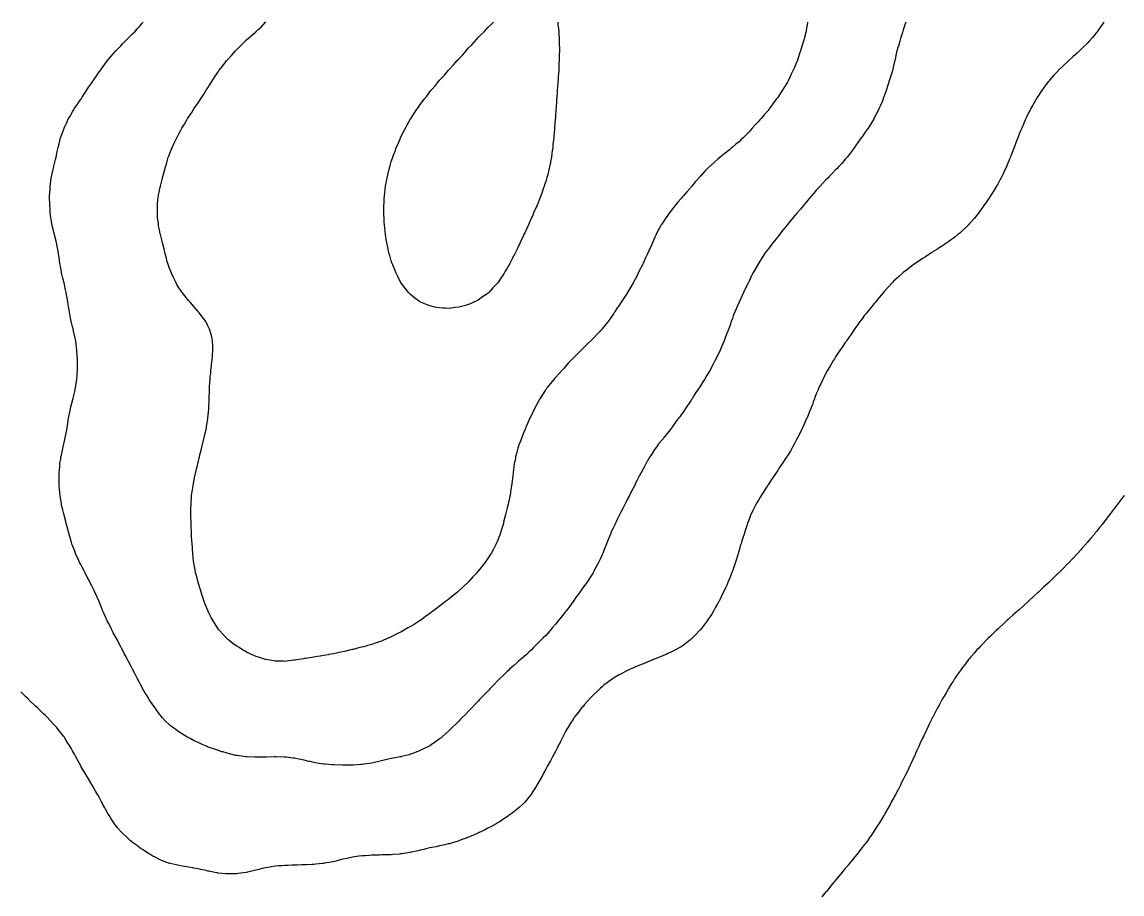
# Model space of a CAD drawing. Extents: x -717077 to -715000, y -984627 to -984000.
# Drawn here: x -715930.7 to -715816.9, y -984090.8 to -984000.5 of the extents above; entities that cross this region are included whole.
import ezdxf

# ---------------------------------------------------------------- set-up
doc = ezdxf.new("R2010")
doc.units = 0
doc.layers.add('buffer_B1_0_1_clip', color=7, linetype='Continuous')

msp = doc.modelspace()

# ---------------------------------------------------------------- linework, layer by layer
at = {"layer": 'buffer_B1_0_1_clip'}
for points in [[(-715818.73, -984000.5), (-715819.04, -984000.95), (-715819.24, -984001.24), (-715819.42, -984001.5), (-715819.45, -984001.54), (-715819.5, -984001.6), (-715819.91, -984002.09), (-715820.26, -984002.5), (-715820.37, -984002.62), (-715820.5, -984002.76), (-715820.88, -984003.12), (-715821.27, -984003.5), (-715821.39, -984003.61), (-715821.5, -984003.72), (-715821.92, -984004.08), (-715822.44, -984004.56), (-715822.5, -984004.61), (-715822.96, -984005.04), (-715823.42, -984005.5), (-715823.46, -984005.54), (-715823.5, -984005.58), (-715823.94, -984006.05), (-715824.33, -984006.5), (-715824.41, -984006.59), (-715824.5, -984006.7), (-715824.84, -984007.15), (-715825.1, -984007.5), (-715825.26, -984007.73), (-715825.5, -984008.09), (-715825.66, -984008.34), (-715825.75, -984008.5), (-715826.03, -984008.97), (-715826.1, -984009.1), (-715826.32, -984009.5), (-715826.38, -984009.61), (-715826.5, -984009.84), (-715826.71, -984010.28), (-715826.81, -984010.5), (-715827.02, -984010.97), (-715827.05, -984011.06), (-715827.24, -984011.5), (-715827.32, -984011.68), (-715827.5, -984012.12), (-715827.6, -984012.39), (-715827.64, -984012.5), (-715827.73, -984012.73), (-715827.88, -984013.12), (-715828.02, -984013.5), (-715828.16, -984013.84), (-715828.35, -984014.35), (-715828.41, -984014.5), (-715828.43, -984014.56), (-715828.5, -984014.71), (-715828.73, -984015.27), (-715828.83, -984015.5), (-715829.04, -984015.95), (-715829.13, -984016.13), (-715829.3, -984016.5), (-715829.37, -984016.62), (-715829.5, -984016.86), (-715829.72, -984017.27), (-715829.85, -984017.5), (-715830.1, -984017.9), (-715830.42, -984018.42), (-715830.47, -984018.5), (-715830.48, -984018.52), (-715830.5, -984018.55), (-715830.88, -984019.11), (-715831.15, -984019.5), (-715831.29, -984019.7), (-715831.5, -984019.98), (-715831.72, -984020.27), (-715831.89, -984020.5), (-715832.17, -984020.83), (-715832.5, -984021.21), (-715832.63, -984021.36), (-715832.76, -984021.5), (-715833.13, -984021.86), (-715833.5, -984022.21), (-715833.65, -984022.34), (-715833.84, -984022.5), (-715834.21, -984022.79), (-715834.5, -984023.01), (-715834.79, -984023.21), (-715835.21, -984023.5), (-715835.38, -984023.62), (-715835.5, -984023.69), (-715835.99, -984024.01), (-715836.04, -984024.04), (-715836.5, -984024.34), (-715836.59, -984024.4), (-715836.74, -984024.5), (-715837.2, -984024.8), (-715837.5, -984024.99), (-715837.8, -984025.19), (-715838.26, -984025.5), (-715838.4, -984025.6), (-715838.5, -984025.67), (-715838.97, -984026.02), (-715839.17, -984026.18), (-715839.5, -984026.43), (-715839.54, -984026.46), (-715839.58, -984026.5), (-715840.06, -984026.93), (-715840.5, -984027.34), (-715840.57, -984027.42), (-715840.65, -984027.5), (-715841.06, -984027.94), (-715841.5, -984028.44), (-715841.52, -984028.47), (-715841.54, -984028.5), (-715841.77, -984028.78), (-715841.98, -984029.02), (-715842.38, -984029.5), (-715842.43, -984029.56), (-715842.5, -984029.64), (-715842.89, -984030.11), (-715843.21, -984030.5), (-715843.34, -984030.66), (-715843.5, -984030.86), (-715843.77, -984031.22), (-715843.98, -984031.5), (-715844.2, -984031.8), (-715844.5, -984032.22), (-715844.61, -984032.39), (-715844.68, -984032.5), (-715845.01, -984032.99), (-715845.07, -984033.07), (-715845.36, -984033.5), (-715845.42, -984033.58), (-715845.5, -984033.69), (-715845.82, -984034.17), (-715846.06, -984034.5), (-715846.23, -984034.76), (-715846.5, -984035.15), (-715846.63, -984035.37), (-715846.71, -984035.5), (-715847.01, -984035.99), (-715847.03, -984036.04), (-715847.31, -984036.5), (-715847.38, -984036.62), (-715847.5, -984036.84), (-715847.71, -984037.28), (-715847.82, -984037.5), (-715848.04, -984037.96), (-715848.12, -984038.12), (-715848.3, -984038.5), (-715848.36, -984038.64), (-715848.5, -984038.98), (-715848.64, -984039.35), (-715848.7, -984039.5), (-715848.82, -984039.82), (-715848.91, -984040.08), (-715849.06, -984040.5), (-715849.19, -984040.81), (-715849.46, -984041.46), (-715849.47, -984041.5), (-715849.48, -984041.51), (-715849.5, -984041.55), (-715849.79, -984042.21), (-715849.92, -984042.5), (-715850.11, -984042.89), (-715850.34, -984043.34), (-715850.42, -984043.5), (-715850.44, -984043.55), (-715850.5, -984043.65), (-715850.79, -984044.2), (-715850.95, -984044.5), (-715851.15, -984044.84), (-715851.5, -984045.39), (-715851.54, -984045.46), (-715851.56, -984045.5), (-715851.69, -984045.69), (-715851.93, -984046.07), (-715852.23, -984046.5), (-715852.33, -984046.66), (-715852.5, -984046.91), (-715852.73, -984047.26), (-715852.89, -984047.5), (-715853.13, -984047.87), (-715853.5, -984048.42), (-715853.53, -984048.47), (-715853.55, -984048.5), (-715853.65, -984048.66), (-715853.92, -984049.08), (-715854.2, -984049.5), (-715854.31, -984049.68), (-715854.5, -984050), (-715854.68, -984050.32), (-715854.78, -984050.5), (-715855.02, -984050.98), (-715855.06, -984051.06), (-715855.27, -984051.5), (-715855.34, -984051.66), (-715855.5, -984052.07), (-715855.61, -984052.38), (-715855.66, -984052.5), (-715855.73, -984052.74), (-715855.86, -984053.14), (-715855.97, -984053.5), (-715856.1, -984053.9), (-715856.2, -984054.2), (-715856.29, -984054.5), (-715856.34, -984054.66), (-715856.5, -984055.17), (-715856.57, -984055.42), (-715856.6, -984055.5), (-715856.64, -984055.64), (-715856.81, -984056.19), (-715856.9, -984056.5), (-715857.05, -984056.94), (-715857.12, -984057.12), (-715857.25, -984057.5), (-715857.32, -984057.67), (-715857.5, -984058.12), (-715857.61, -984058.39), (-715857.65, -984058.5), (-715857.78, -984058.78), (-715857.91, -984059.08), (-715858.1, -984059.5), (-715858.23, -984059.77), (-715858.5, -984060.31), (-715858.56, -984060.44), (-715858.59, -984060.5), (-715858.72, -984060.72), (-715858.92, -984061.08), (-715859.16, -984061.5), (-715859.29, -984061.71), (-715859.5, -984062.03), (-715859.68, -984062.31), (-715859.81, -984062.5), (-715860.1, -984062.89), (-715860.5, -984063.4), (-715860.54, -984063.46), (-715860.58, -984063.5), (-715861.03, -984063.97), (-715861.5, -984064.43), (-715861.53, -984064.46), (-715861.58, -984064.5), (-715862.1, -984064.89), (-715862.5, -984065.16), (-715862.71, -984065.29), (-715863.09, -984065.5), (-715863.36, -984065.64), (-715863.5, -984065.71), (-715863.88, -984065.88), (-715864.04, -984065.96), (-715864.5, -984066.15), (-715864.74, -984066.26), (-715865.36, -984066.5), (-715865.46, -984066.54), (-715865.5, -984066.55), (-715865.58, -984066.59), (-715866.17, -984066.83), (-715866.5, -984066.96), (-715866.88, -984067.12), (-715867.27, -984067.28), (-715867.5, -984067.37), (-715867.58, -984067.41), (-715867.78, -984067.5), (-715868.26, -984067.74), (-715868.5, -984067.85), (-715868.9, -984068.09), (-715869.31, -984068.32), (-715869.5, -984068.42), (-715869.54, -984068.45), (-715869.61, -984068.5), (-715870.11, -984068.88), (-715870.5, -984069.16), (-715870.68, -984069.32), (-715870.89, -984069.5), (-715871.2, -984069.79), (-715871.5, -984070.06), (-715871.71, -984070.29), (-715871.91, -984070.5), (-715872.18, -984070.81), (-715872.5, -984071.14), (-715872.65, -984071.34), (-715872.8, -984071.5), (-715873.1, -984071.9), (-715873.5, -984072.38), (-715873.54, -984072.45), (-715873.58, -984072.5), (-715873.72, -984072.72), (-715873.93, -984073.07), (-715874.2, -984073.5), (-715874.31, -984073.69), (-715874.5, -984074.02), (-715874.66, -984074.34), (-715874.75, -984074.5), (-715874.98, -984074.98), (-715874.99, -984075.01), (-715875.24, -984075.5), (-715875.32, -984075.67), (-715875.5, -984076), (-715875.66, -984076.33), (-715875.76, -984076.5), (-715876.02, -984076.98), (-715876.08, -984077.08), (-715876.32, -984077.5), (-715876.38, -984077.62), (-715876.5, -984077.83), (-715876.73, -984078.26), (-715876.86, -984078.5), (-715877.09, -984078.91), (-715877.33, -984079.33), (-715877.42, -984079.5), (-715877.45, -984079.55), (-715877.5, -984079.62), (-715877.83, -984080.16), (-715878.06, -984080.5), (-715878.25, -984080.75), (-715878.5, -984081.05), (-715878.71, -984081.29), (-715878.91, -984081.5), (-715879.22, -984081.78), (-715879.5, -984082.03), (-715879.77, -984082.23), (-715880.12, -984082.5), (-715880.34, -984082.65), (-715880.5, -984082.76), (-715880.94, -984083.05), (-715881.24, -984083.24), (-715881.5, -984083.41), (-715881.55, -984083.44), (-715881.65, -984083.5), (-715882.19, -984083.8), (-715882.5, -984083.96), (-715882.86, -984084.14), (-715883.39, -984084.39), (-715883.5, -984084.45), (-715883.53, -984084.46), (-715883.61, -984084.5), (-715884.23, -984084.76), (-715884.5, -984084.87), (-715884.95, -984085.04), (-715885.09, -984085.09), (-715885.5, -984085.24), (-715885.69, -984085.31), (-715886.29, -984085.5), (-715886.45, -984085.55), (-715886.5, -984085.56), (-715886.58, -984085.58), (-715887.26, -984085.73), (-715887.5, -984085.79), (-715887.86, -984085.86), (-715888.09, -984085.91), (-715888.5, -984085.99), (-715888.91, -984086.09), (-715889.13, -984086.14), (-715889.5, -984086.22), (-715889.72, -984086.28), (-715890.44, -984086.44), (-715890.5, -984086.46), (-715890.53, -984086.46), (-715890.78, -984086.5), (-715891.4, -984086.59), (-715891.5, -984086.61), (-715891.61, -984086.62), (-715892.32, -984086.67), (-715892.5, -984086.69), (-715892.69, -984086.69), (-715893.28, -984086.71), (-715893.5, -984086.72), (-715893.73, -984086.73), (-715894.25, -984086.74), (-715894.5, -984086.75), (-715894.77, -984086.77), (-715895.2, -984086.8), (-715895.5, -984086.82), (-715895.86, -984086.86), (-715896.1, -984086.89), (-715896.5, -984086.94), (-715896.95, -984087.04), (-715897.07, -984087.07), (-715897.5, -984087.16), (-715897.76, -984087.24), (-715898.39, -984087.39), (-715898.5, -984087.42), (-715898.56, -984087.43), (-715898.93, -984087.5), (-715899.41, -984087.58), (-715899.5, -984087.59), (-715899.6, -984087.61), (-715900.32, -984087.67), (-715900.5, -984087.69), (-715900.7, -984087.7), (-715901.27, -984087.73), (-715901.5, -984087.74), (-715901.75, -984087.75), (-715902.24, -984087.76), (-715902.5, -984087.77), (-715902.78, -984087.78), (-715903.2, -984087.8), (-715903.5, -984087.81), (-715903.84, -984087.84), (-715904.14, -984087.86), (-715904.5, -984087.89), (-715904.96, -984087.96), (-715905.02, -984087.97), (-715905.5, -984088.04), (-715905.86, -984088.13), (-715906.21, -984088.21), (-715906.5, -984088.28), (-715906.67, -984088.33), (-715907.37, -984088.5), (-715907.47, -984088.52), (-715907.5, -984088.53), (-715907.53, -984088.53), (-715908.35, -984088.64), (-715908.5, -984088.66), (-715908.66, -984088.67), (-715909.32, -984088.68), (-715909.5, -984088.68), (-715909.66, -984088.67), (-715910.4, -984088.59), (-715910.5, -984088.58), (-715910.57, -984088.57), (-715910.94, -984088.5), (-715911.4, -984088.4), (-715911.5, -984088.38), (-715911.66, -984088.34), (-715912.21, -984088.22), (-715912.5, -984088.15), (-715912.92, -984088.08), (-715913.05, -984088.05), (-715913.5, -984087.97), (-715913.9, -984087.91), (-715914.12, -984087.87), (-715914.5, -984087.81), (-715914.75, -984087.75), (-715915.39, -984087.61), (-715915.5, -984087.58), (-715915.56, -984087.56), (-715915.73, -984087.5), (-715916.28, -984087.28), (-715916.5, -984087.19), (-715916.95, -984086.95), (-715917.17, -984086.83), (-715917.5, -984086.65), (-715917.59, -984086.59), (-715917.74, -984086.5), (-715918.19, -984086.2), (-715918.5, -984086), (-715918.78, -984085.79), (-715919.17, -984085.5), (-715919.35, -984085.36), (-715919.5, -984085.24), (-715919.88, -984084.89), (-715920.3, -984084.5), (-715920.39, -984084.4), (-715920.5, -984084.29), (-715920.86, -984083.86), (-715921.14, -984083.5), (-715921.29, -984083.29), (-715921.5, -984082.97), (-715921.68, -984082.68), (-715921.79, -984082.5), (-715922.04, -984082.04), (-715922.15, -984081.85), (-715922.34, -984081.5), (-715922.39, -984081.4), (-715922.5, -984081.21), (-715922.74, -984080.75), (-715922.88, -984080.5), (-715923.1, -984080.1), (-715923.39, -984079.6), (-715923.45, -984079.5), (-715923.47, -984079.47), (-715923.5, -984079.43), (-715923.85, -984078.85), (-715924.06, -984078.5), (-715924.22, -984078.23), (-715924.5, -984077.76), (-715924.59, -984077.59), (-715924.64, -984077.5), (-715924.81, -984077.18), (-715924.94, -984076.94), (-715925.18, -984076.5), (-715925.29, -984076.3), (-715925.5, -984075.93), (-715925.65, -984075.65), (-715925.74, -984075.5), (-715926.03, -984075.03), (-715926.14, -984074.86), (-715926.37, -984074.5), (-715926.42, -984074.43), (-715926.5, -984074.33), (-715926.86, -984073.86), (-715927.16, -984073.5), (-715927.32, -984073.32), (-715927.5, -984073.13), (-715927.8, -984072.8), (-715928.09, -984072.5), (-715928.29, -984072.3), (-715928.5, -984072.11), (-715928.8, -984071.8), (-715929.12, -984071.5), (-715929.31, -984071.32), (-715929.5, -984071.15), (-715929.83, -984070.83), (-715930.17, -984070.5), (-715930.34, -984070.34), (-715930.5, -984070.19), (-715930.83, -984069.83)], [(-715839.25, -984000.5), (-715839.31, -984000.69), (-715839.5, -984001.3), (-715839.54, -984001.45), (-715839.55, -984001.5), (-715839.58, -984001.58), (-715839.78, -984002.22), (-715839.87, -984002.5), (-715840.01, -984002.99), (-715840.02, -984003.02), (-715840.15, -984003.5), (-715840.22, -984003.78), (-715840.34, -984004.34), (-715840.37, -984004.5), (-715840.4, -984004.6), (-715840.5, -984005.02), (-715840.59, -984005.41), (-715840.61, -984005.5), (-715840.66, -984005.66), (-715840.82, -984006.18), (-715840.92, -984006.5), (-715841.06, -984006.93), (-715841.12, -984007.13), (-715841.24, -984007.5), (-715841.31, -984007.68), (-715841.5, -984008.23), (-715841.57, -984008.43), (-715841.59, -984008.5), (-715841.66, -984008.66), (-715841.86, -984009.13), (-715842.03, -984009.5), (-715842.18, -984009.81), (-715842.5, -984010.43), (-715842.52, -984010.48), (-715842.53, -984010.5), (-715842.59, -984010.59), (-715842.9, -984011.1), (-715843.15, -984011.5), (-715843.29, -984011.71), (-715843.5, -984012), (-715843.7, -984012.29), (-715843.85, -984012.5), (-715844.12, -984012.87), (-715844.5, -984013.41), (-715844.53, -984013.46), (-715844.56, -984013.5), (-715844.75, -984013.75), (-715844.96, -984014.03), (-715845.32, -984014.5), (-715845.4, -984014.59), (-715845.5, -984014.7), (-715845.87, -984015.13), (-715846.2, -984015.5), (-715846.34, -984015.65), (-715846.5, -984015.81), (-715846.83, -984016.16), (-715847.16, -984016.5), (-715847.32, -984016.67), (-715847.5, -984016.85), (-715847.81, -984017.18), (-715848.11, -984017.5), (-715848.3, -984017.7), (-715848.5, -984017.92), (-715848.77, -984018.23), (-715849.01, -984018.5), (-715849.23, -984018.77), (-715849.5, -984019.1), (-715849.68, -984019.32), (-715849.81, -984019.5), (-715850.13, -984019.87), (-715850.5, -984020.3), (-715850.6, -984020.4), (-715850.69, -984020.5), (-715851.07, -984020.93), (-715851.5, -984021.46), (-715851.51, -984021.48), (-715851.52, -984021.5), (-715851.63, -984021.63), (-715851.95, -984022.04), (-715852.31, -984022.5), (-715852.39, -984022.6), (-715852.5, -984022.74), (-715852.84, -984023.16), (-715853.11, -984023.5), (-715853.28, -984023.72), (-715853.5, -984024.01), (-715853.71, -984024.29), (-715853.86, -984024.5), (-715854.12, -984024.88), (-715854.5, -984025.5), (-715854.5, -984025.5), (-715854.5, -984025.5), (-715854.5, -984025.5), (-715854.86, -984026.14), (-715855.06, -984026.5), (-715855.21, -984026.79), (-715855.5, -984027.39), (-715855.53, -984027.46), (-715855.55, -984027.5), (-715855.6, -984027.61), (-715855.86, -984028.13), (-715856.04, -984028.5), (-715856.19, -984028.81), (-715856.49, -984029.49), (-715856.49, -984029.5), (-715856.49, -984029.5), (-715856.5, -984029.51), (-715856.8, -984030.2), (-715856.93, -984030.5), (-715857.09, -984030.91), (-715857.19, -984031.2), (-715857.3, -984031.5), (-715857.36, -984031.64), (-715857.5, -984032.06), (-715857.61, -984032.39), (-715857.65, -984032.5), (-715857.75, -984032.75), (-715857.89, -984033.1), (-715858.05, -984033.5), (-715858.19, -984033.81), (-715858.46, -984034.46), (-715858.47, -984034.5), (-715858.48, -984034.52), (-715858.5, -984034.55), (-715858.81, -984035.18), (-715858.97, -984035.5), (-715859.15, -984035.85), (-715859.45, -984036.45), (-715859.47, -984036.5), (-715859.48, -984036.52), (-715859.5, -984036.54), (-715859.86, -984037.14), (-715860.07, -984037.5), (-715860.24, -984037.76), (-715860.5, -984038.17), (-715860.63, -984038.37), (-715860.72, -984038.5), (-715861.03, -984038.97), (-715861.13, -984039.14), (-715861.36, -984039.5), (-715861.42, -984039.58), (-715861.5, -984039.71), (-715861.82, -984040.18), (-715862.04, -984040.5), (-715862.23, -984040.77), (-715862.5, -984041.16), (-715862.64, -984041.36), (-715862.75, -984041.5), (-715863.06, -984041.93), (-715863.38, -984042.38), (-715863.46, -984042.5), (-715863.48, -984042.52), (-715863.5, -984042.55), (-715863.92, -984043.07), (-715864.27, -984043.5), (-715864.37, -984043.63), (-715864.5, -984043.8), (-715864.82, -984044.18), (-715865.06, -984044.5), (-715865.24, -984044.76), (-715865.5, -984045.15), (-715865.64, -984045.36), (-715865.72, -984045.5), (-715866.01, -984045.99), (-715866.04, -984046.04), (-715866.29, -984046.5), (-715866.37, -984046.63), (-715866.5, -984046.88), (-715866.71, -984047.28), (-715866.83, -984047.5), (-715867.06, -984047.94), (-715867.17, -984048.18), (-715867.33, -984048.5), (-715867.39, -984048.61), (-715867.5, -984048.81), (-715867.73, -984049.27), (-715867.85, -984049.5), (-715868.07, -984049.93), (-715868.21, -984050.22), (-715868.35, -984050.5), (-715868.4, -984050.59), (-715868.5, -984050.78), (-715868.74, -984051.25), (-715868.87, -984051.5), (-715869.07, -984051.92), (-715869.22, -984052.22), (-715869.35, -984052.5), (-715869.4, -984052.6), (-715869.5, -984052.81), (-715869.72, -984053.28), (-715869.82, -984053.5), (-715870.02, -984053.98), (-715870.04, -984054.05), (-715870.22, -984054.5), (-715870.3, -984054.69), (-715870.5, -984055.19), (-715870.58, -984055.42), (-715870.61, -984055.5), (-715870.7, -984055.71), (-715870.89, -984056.11), (-715871.07, -984056.5), (-715871.22, -984056.77), (-715871.5, -984057.29), (-715871.57, -984057.43), (-715871.61, -984057.5), (-715871.81, -984057.81), (-715871.96, -984058.04), (-715872.25, -984058.5), (-715872.36, -984058.64), (-715872.5, -984058.83), (-715872.78, -984059.22), (-715872.98, -984059.5), (-715873.2, -984059.79), (-715873.5, -984060.22), (-715873.61, -984060.39), (-715873.68, -984060.5), (-715874.03, -984060.96), (-715874.23, -984061.23), (-715874.42, -984061.5), (-715874.46, -984061.54), (-715874.5, -984061.59), (-715874.91, -984062.09), (-715875.22, -984062.5), (-715875.35, -984062.65), (-715875.5, -984062.83), (-715875.8, -984063.19), (-715876.04, -984063.5), (-715876.26, -984063.74), (-715876.5, -984064), (-715876.76, -984064.24), (-715877.01, -984064.5), (-715877.26, -984064.73), (-715877.5, -984064.98), (-715877.76, -984065.24), (-715877.99, -984065.5), (-715878.25, -984065.74), (-715878.5, -984065.97), (-715878.79, -984066.21), (-715879.12, -984066.5), (-715879.33, -984066.67), (-715879.5, -984066.82), (-715879.86, -984067.14), (-715880.25, -984067.5), (-715880.38, -984067.62), (-715880.5, -984067.74), (-715880.89, -984068.11), (-715881.29, -984068.5), (-715881.39, -984068.6), (-715881.5, -984068.71), (-715881.89, -984069.11), (-715882.26, -984069.5), (-715882.38, -984069.62), (-715882.5, -984069.75), (-715882.87, -984070.13), (-715883.22, -984070.5), (-715883.35, -984070.64), (-715883.5, -984070.8), (-715883.84, -984071.16), (-715884.17, -984071.5), (-715884.33, -984071.67), (-715884.5, -984071.85), (-715884.82, -984072.17), (-715885.15, -984072.5), (-715885.32, -984072.67), (-715885.5, -984072.86), (-715885.83, -984073.17), (-715886.16, -984073.5), (-715886.33, -984073.66), (-715886.5, -984073.82), (-715886.86, -984074.14), (-715887.24, -984074.5), (-715887.38, -984074.62), (-715887.5, -984074.71), (-715887.96, -984075.04), (-715888.23, -984075.23), (-715888.5, -984075.42), (-715888.55, -984075.45), (-715888.64, -984075.5), (-715889.22, -984075.78), (-715889.5, -984075.92), (-715889.91, -984076.08), (-715890.18, -984076.18), (-715890.5, -984076.3), (-715890.65, -984076.34), (-715891.27, -984076.5), (-715891.45, -984076.54), (-715891.5, -984076.55), (-715891.56, -984076.56), (-715892.29, -984076.7), (-715892.5, -984076.75), (-715892.81, -984076.82), (-715893.11, -984076.88), (-715893.5, -984076.97), (-715893.92, -984077.07), (-715894.11, -984077.11), (-715894.5, -984077.2), (-715894.75, -984077.24), (-715895.32, -984077.32), (-715895.5, -984077.35), (-715895.64, -984077.36), (-715896.41, -984077.41), (-715896.5, -984077.42), (-715896.57, -984077.42), (-715897.43, -984077.43), (-715897.5, -984077.43), (-715897.56, -984077.43), (-715898.4, -984077.4), (-715898.5, -984077.4), (-715898.6, -984077.39), (-715899.33, -984077.33), (-715899.5, -984077.32), (-715899.71, -984077.29), (-715900.21, -984077.21), (-715900.5, -984077.16), (-715900.94, -984077.06), (-715901.03, -984077.04), (-715901.5, -984076.92), (-715901.85, -984076.85), (-715902.23, -984076.77), (-715902.5, -984076.71), (-715902.69, -984076.69), (-715903.38, -984076.61), (-715903.5, -984076.6), (-715903.6, -984076.6), (-715904.43, -984076.57), (-715904.5, -984076.57), (-715904.57, -984076.57), (-715905.42, -984076.58), (-715905.5, -984076.58), (-715905.57, -984076.58), (-715906.41, -984076.58), (-715906.5, -984076.59), (-715906.58, -984076.58), (-715907.44, -984076.56), (-715907.5, -984076.55), (-715907.55, -984076.55), (-715908, -984076.5), (-715908.44, -984076.44), (-715908.5, -984076.44), (-715908.58, -984076.41), (-715909.25, -984076.26), (-715909.5, -984076.19), (-715909.95, -984076.05), (-715910.02, -984076.03), (-715910.5, -984075.88), (-715910.78, -984075.78), (-715911.45, -984075.55), (-715911.5, -984075.53), (-715911.52, -984075.52), (-715911.57, -984075.5), (-715912.22, -984075.22), (-715912.5, -984075.09), (-715912.89, -984074.89), (-715913.31, -984074.68), (-715913.5, -984074.59), (-715913.55, -984074.56), (-715913.65, -984074.5), (-715914.5, -984073.98), (-715914.77, -984073.78), (-715915.15, -984073.5), (-715915.34, -984073.35), (-715915.5, -984073.23), (-715915.86, -984072.86), (-715916.21, -984072.5), (-715916.33, -984072.34), (-715916.5, -984072.14), (-715916.76, -984071.76), (-715916.95, -984071.5), (-715917.18, -984071.18), (-715917.5, -984070.73), (-715917.58, -984070.59), (-715917.64, -984070.5), (-715917.85, -984070.15), (-715917.96, -984069.96), (-715918.24, -984069.5), (-715918.32, -984069.33), (-715918.5, -984069.01), (-715918.67, -984068.67), (-715918.76, -984068.5), (-715919.01, -984068.02), (-715919.05, -984067.95), (-715919.29, -984067.5), (-715919.35, -984067.36), (-715919.5, -984067.08), (-715919.69, -984066.69), (-715919.79, -984066.5), (-715920.04, -984066.04), (-715920.14, -984065.86), (-715920.33, -984065.5), (-715920.38, -984065.39), (-715920.5, -984065.17), (-715920.73, -984064.73), (-715920.85, -984064.5), (-715921.08, -984064.08), (-715921.27, -984063.73), (-715921.39, -984063.5), (-715921.42, -984063.43), (-715921.5, -984063.28), (-715921.75, -984062.76), (-715921.89, -984062.5), (-715922.08, -984062.08), (-715922.23, -984061.77), (-715922.35, -984061.5), (-715922.39, -984061.39), (-715922.5, -984061.12), (-715922.67, -984060.68), (-715922.75, -984060.5), (-715922.94, -984060.05), (-715922.97, -984059.98), (-715923.19, -984059.5), (-715923.29, -984059.29), (-715923.5, -984058.87), (-715923.62, -984058.62), (-715923.68, -984058.5), (-715923.88, -984058.12), (-715923.96, -984057.96), (-715924.2, -984057.5), (-715924.3, -984057.31), (-715924.5, -984056.93), (-715924.64, -984056.65), (-715924.72, -984056.5), (-715924.91, -984056.08), (-715924.97, -984055.97), (-715925.18, -984055.5), (-715925.27, -984055.28), (-715925.5, -984054.7), (-715925.55, -984054.55), (-715925.57, -984054.5), (-715925.6, -984054.39), (-715925.77, -984053.77), (-715925.85, -984053.5), (-715925.97, -984053.03), (-715925.98, -984052.98), (-715926.1, -984052.5), (-715926.18, -984052.19), (-715926.32, -984051.68), (-715926.37, -984051.5), (-715926.4, -984051.4), (-715926.5, -984051.01), (-715926.6, -984050.6), (-715926.62, -984050.5), (-715926.64, -984050.35), (-715926.74, -984049.75), (-715926.78, -984049.5), (-715926.81, -984049.18), (-715926.84, -984048.84), (-715926.87, -984048.5), (-715926.88, -984048.12), (-715926.88, -984047.88), (-715926.88, -984047.5), (-715926.86, -984047.13), (-715926.84, -984046.85), (-715926.82, -984046.5), (-715926.79, -984046.21), (-715926.71, -984045.72), (-715926.69, -984045.5), (-715926.65, -984045.34), (-715926.5, -984044.63), (-715926.47, -984044.52), (-715926.47, -984044.5), (-715926.46, -984044.46), (-715926.29, -984043.71), (-715926.24, -984043.5), (-715926.19, -984043.19), (-715926.13, -984042.87), (-715926.06, -984042.5), (-715925.98, -984042.01), (-715925.98, -984041.98), (-715925.9, -984041.5), (-715925.83, -984041.16), (-715925.75, -984040.75), (-715925.7, -984040.5), (-715925.66, -984040.33), (-715925.5, -984039.7), (-715925.45, -984039.54), (-715925.44, -984039.5), (-715925.42, -984039.43), (-715925.26, -984038.73), (-715925.21, -984038.5), (-715925.16, -984038.16), (-715925.11, -984037.88), (-715925.06, -984037.5), (-715925.02, -984037.03), (-715925.02, -984036.98), (-715924.99, -984036.5), (-715924.98, -984036.02), (-715924.98, -984035.98), (-715924.97, -984035.5), (-715925, -984035), (-715925, -984035), (-715925.03, -984034.5), (-715925.08, -984034.08), (-715925.11, -984033.89), (-715925.16, -984033.5), (-715925.22, -984033.22), (-715925.34, -984032.65), (-715925.38, -984032.5), (-715925.4, -984032.41), (-715925.5, -984032.04), (-715925.6, -984031.61), (-715925.63, -984031.5), (-715925.66, -984031.34), (-715925.77, -984030.77), (-715925.82, -984030.5), (-715925.87, -984030.12), (-715925.9, -984029.91), (-715925.97, -984029.5), (-715926.04, -984029.05), (-715926.07, -984028.93), (-715926.14, -984028.5), (-715926.21, -984028.21), (-715926.33, -984027.66), (-715926.37, -984027.5), (-715926.4, -984027.4), (-715926.5, -984027), (-715926.6, -984026.6), (-715926.62, -984026.5), (-715926.64, -984026.35), (-715926.75, -984025.76), (-715926.8, -984025.5), (-715926.85, -984025.14), (-715926.89, -984024.89), (-715926.95, -984024.5), (-715927.03, -984024.03), (-715927.05, -984023.95), (-715927.13, -984023.5), (-715927.2, -984023.2), (-715927.32, -984022.68), (-715927.36, -984022.5), (-715927.39, -984022.39), (-715927.5, -984021.96), (-715927.59, -984021.59), (-715927.61, -984021.5), (-715927.63, -984021.37), (-715927.73, -984020.74), (-715927.77, -984020.5), (-715927.79, -984020.2), (-715927.82, -984019.83), (-715927.85, -984019.5), (-715927.85, -984019.14), (-715927.86, -984018.86), (-715927.86, -984018.5), (-715927.84, -984018.15), (-715927.82, -984017.82), (-715927.8, -984017.5), (-715927.77, -984017.23), (-715927.69, -984016.69), (-715927.66, -984016.5), (-715927.64, -984016.36), (-715927.5, -984015.76), (-715927.45, -984015.55), (-715927.44, -984015.5), (-715927.42, -984015.42), (-715927.26, -984014.74), (-715927.2, -984014.5), (-715927.12, -984014.12), (-715927.08, -984013.92), (-715926.99, -984013.5), (-715926.89, -984013.11), (-715926.81, -984012.81), (-715926.73, -984012.5), (-715926.67, -984012.33), (-715926.5, -984011.86), (-715926.4, -984011.59), (-715926.36, -984011.5), (-715926.25, -984011.25), (-715926.09, -984010.9), (-715925.9, -984010.5), (-715925.75, -984010.24), (-715925.5, -984009.81), (-715925.38, -984009.61), (-715925.31, -984009.5), (-715924.99, -984009.01), (-715924.95, -984008.95), (-715924.64, -984008.5), (-715924.58, -984008.41), (-715924.5, -984008.28), (-715924.19, -984007.81), (-715923.79, -984007.21), (-715923.5, -984006.79), (-715923.38, -984006.61), (-715923.3, -984006.5), (-715922.98, -984006.02), (-715922.86, -984005.86), (-715922.6, -984005.5), (-715922.56, -984005.44), (-715922.5, -984005.36), (-715922.14, -984004.86), (-715921.86, -984004.5), (-715921.7, -984004.29), (-715921.5, -984004.05), (-715921.24, -984003.75), (-715921, -984003.5), (-715920.77, -984003.23), (-715920.5, -984002.95), (-715920.27, -984002.72), (-715920.05, -984002.5), (-715919.78, -984002.22), (-715919.5, -984001.94), (-715919.28, -984001.71), (-715919.06, -984001.5), (-715918.79, -984001.2), (-715918.5, -984000.88), (-715918.33, -984000.67), (-715918.18, -984000.5)], [(-715849.41, -984000.5), (-715849.42, -984000.58), (-715849.5, -984001.1), (-715849.55, -984001.44), (-715849.56, -984001.5), (-715849.59, -984001.59), (-715849.76, -984002.23), (-715849.84, -984002.5), (-715849.99, -984002.99), (-715849.99, -984003), (-715850.14, -984003.5), (-715850.23, -984003.77), (-715850.44, -984004.44), (-715850.46, -984004.5), (-715850.47, -984004.53), (-715850.5, -984004.6), (-715850.77, -984005.22), (-715850.89, -984005.5), (-715851.09, -984005.91), (-715851.25, -984006.26), (-715851.37, -984006.5), (-715851.41, -984006.58), (-715851.5, -984006.73), (-715851.79, -984007.21), (-715851.97, -984007.5), (-715852.18, -984007.81), (-715852.5, -984008.3), (-715852.58, -984008.41), (-715852.64, -984008.5), (-715853.01, -984008.98), (-715853.09, -984009.1), (-715853.38, -984009.5), (-715853.43, -984009.56), (-715853.5, -984009.65), (-715853.89, -984010.1), (-715854.22, -984010.5), (-715854.35, -984010.64), (-715854.5, -984010.81), (-715854.84, -984011.16), (-715855.13, -984011.5), (-715855.31, -984011.69), (-715855.5, -984011.89), (-715855.8, -984012.2), (-715856.08, -984012.5), (-715856.3, -984012.7), (-715856.5, -984012.89), (-715856.83, -984013.16), (-715857.22, -984013.5), (-715857.37, -984013.62), (-715857.5, -984013.73), (-715857.94, -984014.06), (-715858.46, -984014.5), (-715858.48, -984014.52), (-715858.5, -984014.53), (-715858.7, -984014.7), (-715859.02, -984014.97), (-715859.5, -984015.42), (-715859.54, -984015.46), (-715859.58, -984015.5), (-715860.04, -984015.95), (-715860.5, -984016.45), (-715860.52, -984016.47), (-715860.54, -984016.5), (-715860.9, -984016.9), (-715860.99, -984017.01), (-715861.39, -984017.5), (-715861.44, -984017.56), (-715861.5, -984017.63), (-715861.91, -984018.09), (-715862.26, -984018.5), (-715862.37, -984018.62), (-715862.5, -984018.78), (-715862.84, -984019.15), (-715863.12, -984019.5), (-715863.29, -984019.71), (-715863.5, -984019.99), (-715863.72, -984020.28), (-715863.88, -984020.5), (-715864.14, -984020.86), (-715864.5, -984021.41), (-715864.53, -984021.46), (-715864.55, -984021.5), (-715864.62, -984021.62), (-715864.89, -984022.1), (-715865.09, -984022.5), (-715865.22, -984022.78), (-715865.5, -984023.44), (-715865.51, -984023.48), (-715865.52, -984023.5), (-715865.54, -984023.54), (-715865.83, -984024.17), (-715865.97, -984024.5), (-715866.14, -984024.85), (-715866.38, -984025.38), (-715866.43, -984025.5), (-715866.45, -984025.54), (-715866.5, -984025.63), (-715866.79, -984026.2), (-715866.94, -984026.5), (-715867.13, -984026.86), (-715867.42, -984027.42), (-715867.46, -984027.5), (-715867.47, -984027.52), (-715867.5, -984027.56), (-715867.85, -984028.15), (-715868.06, -984028.5), (-715868.23, -984028.77), (-715868.5, -984029.19), (-715868.62, -984029.38), (-715868.7, -984029.5), (-715869.02, -984029.98), (-715869.1, -984030.1), (-715869.35, -984030.5), (-715869.41, -984030.58), (-715869.5, -984030.71), (-715869.82, -984031.17), (-715870.06, -984031.5), (-715870.25, -984031.74), (-715870.5, -984032.05), (-715870.71, -984032.29), (-715870.89, -984032.5), (-715871.18, -984032.82), (-715871.5, -984033.15), (-715871.67, -984033.33), (-715871.85, -984033.5), (-715872.18, -984033.82), (-715872.5, -984034.13), (-715872.68, -984034.31), (-715872.88, -984034.5), (-715873.19, -984034.81), (-715873.5, -984035.12), (-715873.68, -984035.31), (-715873.86, -984035.5), (-715874.17, -984035.83), (-715874.5, -984036.18), (-715874.65, -984036.35), (-715874.79, -984036.5), (-715875.12, -984036.88), (-715875.5, -984037.3), (-715875.59, -984037.41), (-715875.67, -984037.5), (-715876.04, -984037.96), (-715876.38, -984038.38), (-715876.47, -984038.5), (-715876.48, -984038.51), (-715876.5, -984038.53), (-715876.88, -984039.12), (-715877.12, -984039.5), (-715877.25, -984039.74), (-715877.5, -984040.19), (-715877.6, -984040.39), (-715877.66, -984040.5), (-715877.82, -984040.82), (-715877.93, -984041.06), (-715878.14, -984041.5), (-715878.5, -984042.31), (-715878.56, -984042.44), (-715878.58, -984042.5), (-715878.65, -984042.65), (-715878.85, -984043.14), (-715879, -984043.5), (-715879.13, -984043.87), (-715879.28, -984044.28), (-715879.36, -984044.5), (-715879.39, -984044.61), (-715879.5, -984045.03), (-715879.6, -984045.4), (-715879.63, -984045.5), (-715879.65, -984045.66), (-715879.76, -984046.23), (-715879.8, -984046.5), (-715879.85, -984046.85), (-715879.88, -984047.11), (-715879.92, -984047.5), (-715879.98, -984047.99), (-715879.99, -984048.01), (-715880.04, -984048.5), (-715880.11, -984048.89), (-715880.15, -984049.15), (-715880.2, -984049.5), (-715880.26, -984049.74), (-715880.41, -984050.41), (-715880.43, -984050.5), (-715880.44, -984050.56), (-715880.5, -984050.8), (-715880.64, -984051.35), (-715880.68, -984051.5), (-715880.74, -984051.74), (-715880.85, -984052.15), (-715880.93, -984052.5), (-715881.07, -984052.93), (-715881.12, -984053.12), (-715881.23, -984053.5), (-715881.3, -984053.69), (-715881.5, -984054.2), (-715881.59, -984054.41), (-715881.63, -984054.5), (-715881.78, -984054.78), (-715881.93, -984055.06), (-715882.16, -984055.5), (-715882.29, -984055.7), (-715882.5, -984056.03), (-715882.7, -984056.3), (-715882.84, -984056.5), (-715883.14, -984056.86), (-715883.5, -984057.33), (-715883.58, -984057.42), (-715883.65, -984057.5), (-715884.06, -984057.93), (-715884.5, -984058.43), (-715884.53, -984058.47), (-715884.56, -984058.5), (-715885.05, -984058.95), (-715885.5, -984059.38), (-715885.56, -984059.44), (-715885.63, -984059.5), (-715886.12, -984059.88), (-715886.5, -984060.21), (-715886.67, -984060.33), (-715886.88, -984060.5), (-715887.23, -984060.76), (-715887.5, -984060.97), (-715887.8, -984061.2), (-715888.18, -984061.5), (-715888.36, -984061.63), (-715888.5, -984061.74), (-715888.95, -984062.05), (-715889.33, -984062.33), (-715889.5, -984062.45), (-715889.52, -984062.47), (-715889.57, -984062.5), (-715890.14, -984062.85), (-715890.5, -984063.08), (-715890.77, -984063.22), (-715891.24, -984063.5), (-715891.41, -984063.59), (-715891.5, -984063.64), (-715891.77, -984063.77), (-715892.08, -984063.92), (-715892.5, -984064.13), (-715892.75, -984064.24), (-715893.31, -984064.5), (-715893.44, -984064.55), (-715893.5, -984064.58), (-715893.61, -984064.62), (-715894.18, -984064.81), (-715894.5, -984064.93), (-715894.95, -984065.05), (-715895.09, -984065.09), (-715895.5, -984065.21), (-715895.74, -984065.26), (-715896.44, -984065.44), (-715896.5, -984065.45), (-715896.53, -984065.46), (-715896.68, -984065.5), (-715897.35, -984065.65), (-715897.5, -984065.68), (-715897.73, -984065.73), (-715898.17, -984065.83), (-715898.5, -984065.9), (-715898.98, -984065.98), (-715899.01, -984065.99), (-715899.5, -984066.07), (-715899.87, -984066.13), (-715900.18, -984066.18), (-715900.5, -984066.23), (-715900.73, -984066.27), (-715901.37, -984066.38), (-715901.5, -984066.4), (-715901.58, -984066.41), (-715902.07, -984066.5), (-715902.44, -984066.56), (-715902.5, -984066.56), (-715902.57, -984066.57), (-715903.34, -984066.66), (-715903.5, -984066.68), (-715903.67, -984066.67), (-715904.33, -984066.67), (-715904.5, -984066.67), (-715904.64, -984066.64), (-715905.49, -984066.5), (-715905.5, -984066.5), (-715905.5, -984066.5), (-715905.51, -984066.5), (-715906.25, -984066.25), (-715906.5, -984066.17), (-715906.95, -984065.96), (-715907.11, -984065.89), (-715907.5, -984065.72), (-715907.63, -984065.64), (-715907.89, -984065.5), (-715908.26, -984065.26), (-715908.5, -984065.12), (-715908.85, -984064.85), (-715909.32, -984064.5), (-715909.41, -984064.42), (-715909.5, -984064.35), (-715909.9, -984063.91), (-715910.28, -984063.5), (-715910.37, -984063.37), (-715910.5, -984063.21), (-715910.77, -984062.77), (-715910.95, -984062.5), (-715911.13, -984062.13), (-715911.43, -984061.57), (-715911.46, -984061.5), (-715911.47, -984061.48), (-715911.5, -984061.43), (-715911.75, -984060.76), (-715911.86, -984060.5), (-715912.01, -984060.02), (-715912.03, -984059.97), (-715912.19, -984059.5), (-715912.26, -984059.26), (-715912.5, -984058.52), (-715912.5, -984058.5), (-715912.5, -984058.5), (-715912.5, -984058.49), (-715912.7, -984057.7), (-715912.75, -984057.5), (-715912.81, -984057.19), (-715912.86, -984056.86), (-715912.93, -984056.5), (-715912.99, -984056.01), (-715912.99, -984055.99), (-715913.05, -984055.5), (-715913.08, -984055.08), (-715913.09, -984054.9), (-715913.12, -984054.5), (-715913.14, -984054.14), (-715913.16, -984053.84), (-715913.18, -984053.5), (-715913.19, -984053.19), (-715913.2, -984052.79), (-715913.21, -984052.5), (-715913.22, -984052.22), (-715913.23, -984051.77), (-715913.24, -984051.5), (-715913.23, -984051.24), (-715913.23, -984050.77), (-715913.22, -984050.5), (-715913.21, -984050.21), (-715913.18, -984049.82), (-715913.16, -984049.5), (-715913.11, -984049.11), (-715913.08, -984048.91), (-715913.02, -984048.5), (-715912.94, -984048.06), (-715912.9, -984047.9), (-715912.82, -984047.5), (-715912.76, -984047.24), (-715912.62, -984046.62), (-715912.59, -984046.5), (-715912.57, -984046.42), (-715912.5, -984046.09), (-715912.38, -984045.62), (-715912.35, -984045.5), (-715912.31, -984045.31), (-715912.18, -984044.81), (-715912.11, -984044.5), (-715911.85, -984043.5), (-715911.79, -984043.21), (-715911.67, -984042.67), (-715911.63, -984042.5), (-715911.61, -984042.38), (-715911.5, -984041.58), (-715911.49, -984041.51), (-715911.48, -984041.5), (-715911.48, -984041.49), (-715911.4, -984040.59), (-715911.39, -984040.5), (-715911.39, -984040.39), (-715911.35, -984039.64), (-715911.35, -984039.5), (-715911.34, -984039.35), (-715911.32, -984038.68), (-715911.31, -984038.5), (-715911.3, -984038.3), (-715911.27, -984037.73), (-715911.25, -984037.5), (-715911.23, -984037.23), (-715911.19, -984036.8), (-715911.16, -984036.5), (-715911.11, -984036.12), (-715911.1, -984035.9), (-715911.04, -984035.5), (-715911, -984035.01), (-715911, -984034.99), (-715910.96, -984034.5), (-715910.98, -984034.02), (-715910.98, -984033.98), (-715910.99, -984033.5), (-715911.08, -984033.08), (-715911.14, -984032.85), (-715911.23, -984032.5), (-715911.31, -984032.31), (-715911.5, -984031.95), (-715911.64, -984031.64), (-715911.71, -984031.5), (-715912.04, -984031.04), (-715912.38, -984030.61), (-715912.47, -984030.5), (-715912.48, -984030.49), (-715912.5, -984030.48), (-715912.94, -984029.94), (-715913.33, -984029.5), (-715913.41, -984029.41), (-715913.5, -984029.33), (-715913.86, -984028.86), (-715914.13, -984028.5), (-715914.28, -984028.29), (-715914.5, -984028), (-715914.68, -984027.68), (-715914.78, -984027.5), (-715915.01, -984027.02), (-715915.04, -984026.95), (-715915.26, -984026.5), (-715915.33, -984026.33), (-715915.5, -984025.91), (-715915.6, -984025.6), (-715915.64, -984025.5), (-715915.69, -984025.31), (-715915.81, -984024.81), (-715915.89, -984024.5), (-715916.01, -984024.01), (-715916.01, -984023.98), (-715916.13, -984023.5), (-715916.2, -984023.2), (-715916.34, -984022.65), (-715916.38, -984022.5), (-715916.41, -984022.41), (-715916.5, -984022.02), (-715916.58, -984021.59), (-715916.6, -984021.5), (-715916.61, -984021.38), (-715916.69, -984020.69), (-715916.71, -984020.5), (-715916.71, -984020.28), (-715916.71, -984019.71), (-715916.71, -984019.5), (-715916.69, -984019.3), (-715916.62, -984018.62), (-715916.61, -984018.5), (-715916.59, -984018.41), (-715916.5, -984017.95), (-715916.41, -984017.59), (-715916.39, -984017.5), (-715916.35, -984017.35), (-715916.2, -984016.79), (-715916.13, -984016.5), (-715916, -984016), (-715915.99, -984016), (-715915.87, -984015.5), (-715915.78, -984015.21), (-715915.62, -984014.62), (-715915.58, -984014.5), (-715915.56, -984014.44), (-715915.5, -984014.27), (-715915.27, -984013.73), (-715915.18, -984013.5), (-715914.96, -984013.04), (-715914.89, -984012.9), (-715914.71, -984012.5), (-715914.63, -984012.36), (-715914.5, -984012.09), (-715914.28, -984011.71), (-715914.17, -984011.5), (-715913.91, -984011.08), (-715913.71, -984010.71), (-715913.59, -984010.5), (-715913.55, -984010.44), (-715913.5, -984010.35), (-715913.15, -984009.85), (-715912.93, -984009.5), (-715912.75, -984009.25), (-715912.5, -984008.86), (-715912.35, -984008.65), (-715912.25, -984008.5), (-715911.94, -984008.05), (-715911.79, -984007.79), (-715911.61, -984007.5), (-715911.56, -984007.43), (-715911.5, -984007.32), (-715911.17, -984006.83), (-715910.97, -984006.5), (-715910.78, -984006.22), (-715910.5, -984005.76), (-715910.39, -984005.61), (-715910.32, -984005.5), (-715909.95, -984005.04), (-715909.67, -984004.67), (-715909.54, -984004.5), (-715909.52, -984004.48), (-715909.5, -984004.45), (-715909.03, -984003.97), (-715908.63, -984003.5), (-715908.57, -984003.43), (-715908.5, -984003.35), (-715908.06, -984002.93), (-715907.63, -984002.5), (-715907.56, -984002.43), (-715907.5, -984002.36), (-715907.02, -984001.97), (-715906.52, -984001.5), (-715906.51, -984001.49), (-715906.5, -984001.48), (-715906.28, -984001.28), (-715905.98, -984001.02), (-715905.5, -984000.53), (-715905.48, -984000.51), (-715905.47, -984000.5)], [(-715875.25, -984000.5), (-715875.24, -984000.76), (-715875.18, -984001.19), (-715875.17, -984001.5), (-715875.15, -984001.84), (-715875.13, -984002.13), (-715875.12, -984002.5), (-715875.12, -984002.88), (-715875.1, -984003.11), (-715875.1, -984003.5), (-715875.12, -984003.88), (-715875.11, -984004.11), (-715875.12, -984004.5), (-715875.15, -984004.85), (-715875.15, -984005.15), (-715875.17, -984005.5), (-715875.2, -984005.8), (-715875.21, -984006.22), (-715875.23, -984006.5), (-715875.26, -984006.74), (-715875.29, -984007.29), (-715875.31, -984007.5), (-715875.32, -984007.67), (-715875.36, -984008.37), (-715875.38, -984008.5), (-715875.39, -984008.61), (-715875.44, -984009.44), (-715875.44, -984009.5), (-715875.45, -984009.55), (-715875.5, -984010.24), (-715875.51, -984010.48), (-715875.52, -984010.5), (-715875.52, -984010.52), (-715875.59, -984011.41), (-715875.59, -984011.5), (-715875.6, -984011.6), (-715875.67, -984012.33), (-715875.68, -984012.5), (-715875.69, -984012.7), (-715875.76, -984013.23), (-715875.78, -984013.5), (-715875.83, -984013.83), (-715875.88, -984014.12), (-715875.92, -984014.5), (-715876.02, -984014.98), (-715876.03, -984015.03), (-715876.11, -984015.5), (-715876.19, -984015.81), (-715876.3, -984016.3), (-715876.35, -984016.5), (-715876.38, -984016.61), (-715876.5, -984017), (-715876.62, -984017.37), (-715876.66, -984017.5), (-715876.76, -984017.76), (-715876.89, -984018.1), (-715877.03, -984018.5), (-715877.17, -984018.83), (-715877.37, -984019.38), (-715877.42, -984019.5), (-715877.44, -984019.55), (-715877.5, -984019.68), (-715877.76, -984020.24), (-715877.86, -984020.5), (-715878.06, -984020.93), (-715878.16, -984021.16), (-715878.3, -984021.5), (-715878.36, -984021.63), (-715878.5, -984021.95), (-715878.68, -984022.31), (-715878.76, -984022.5), (-715879, -984022.99), (-715879.01, -984023.02), (-715879.23, -984023.5), (-715879.32, -984023.68), (-715879.5, -984024.07), (-715879.65, -984024.35), (-715879.71, -984024.5), (-715879.97, -984024.97), (-715879.99, -984025.01), (-715880.23, -984025.5), (-715880.33, -984025.67), (-715880.5, -984025.98), (-715880.7, -984026.3), (-715880.8, -984026.5), (-715881.09, -984026.91), (-715881.41, -984027.41), (-715881.47, -984027.5), (-715881.48, -984027.52), (-715881.5, -984027.54), (-715881.97, -984028.03), (-715882.4, -984028.5), (-715882.45, -984028.55), (-715882.5, -984028.59), (-715882.78, -984028.78), (-715883.04, -984028.96), (-715883.5, -984029.29), (-715883.64, -984029.35), (-715883.94, -984029.5), (-715884.33, -984029.67), (-715884.5, -984029.74), (-715884.83, -984029.83), (-715885.1, -984029.9), (-715885.5, -984030.01), (-715885.93, -984030.06), (-715886.08, -984030.09), (-715886.5, -984030.14), (-715886.88, -984030.12), (-715887.12, -984030.12), (-715887.5, -984030.1), (-715887.99, -984030), (-715888, -984030), (-715888.5, -984029.89), (-715888.79, -984029.79), (-715889.46, -984029.5), (-715889.48, -984029.49), (-715889.5, -984029.48), (-715889.58, -984029.42), (-715890.06, -984029.07), (-715890.5, -984028.72), (-715890.61, -984028.61), (-715890.72, -984028.5), (-715891.06, -984028.06), (-715891.48, -984027.52), (-715891.49, -984027.5), (-715891.49, -984027.5), (-715891.5, -984027.49), (-715891.83, -984026.83), (-715892, -984026.5), (-715892.14, -984026.15), (-715892.35, -984025.64), (-715892.41, -984025.5), (-715892.43, -984025.43), (-715892.5, -984025.23), (-715892.66, -984024.66), (-715892.71, -984024.5), (-715892.77, -984024.23), (-715892.85, -984023.85), (-715892.93, -984023.5), (-715893.01, -984023.01), (-715893.02, -984022.98), (-715893.1, -984022.5), (-715893.14, -984022.14), (-715893.17, -984021.82), (-715893.21, -984021.5), (-715893.22, -984021.23), (-715893.25, -984020.74), (-715893.27, -984020.5), (-715893.26, -984020.27), (-715893.26, -984019.73), (-715893.26, -984019.5), (-715893.25, -984019.25), (-715893.22, -984018.78), (-715893.2, -984018.5), (-715893.16, -984018.16), (-715893.12, -984017.87), (-715893.08, -984017.5), (-715892.99, -984017.01), (-715892.99, -984016.99), (-715892.9, -984016.5), (-715892.82, -984016.18), (-715892.71, -984015.72), (-715892.66, -984015.5), (-715892.62, -984015.37), (-715892.5, -984014.95), (-715892.38, -984014.61), (-715892.35, -984014.5), (-715892.26, -984014.27), (-715892.11, -984013.88), (-715891.98, -984013.5), (-715891.83, -984013.17), (-715891.59, -984012.6), (-715891.55, -984012.5), (-715891.53, -984012.46), (-715891.5, -984012.39), (-715891.19, -984011.81), (-715891.04, -984011.5), (-715890.84, -984011.15), (-715890.5, -984010.52), (-715890.49, -984010.51), (-715890.48, -984010.5), (-715890.45, -984010.45), (-715890.08, -984009.91), (-715889.81, -984009.5), (-715889.68, -984009.31), (-715889.5, -984009.04), (-715889.26, -984008.73), (-715889.09, -984008.5), (-715888.83, -984008.17), (-715888.5, -984007.72), (-715888.39, -984007.6), (-715888.31, -984007.5), (-715887.93, -984007.06), (-715887.5, -984006.53), (-715887.48, -984006.51), (-715887.47, -984006.5), (-715887.07, -984006.07), (-715887, -984006), (-715886.57, -984005.5), (-715886.54, -984005.46), (-715886.5, -984005.41), (-715886.05, -984004.94), (-715885.67, -984004.5), (-715885.59, -984004.41), (-715885.5, -984004.3), (-715885.1, -984003.89), (-715884.75, -984003.5), (-715884.63, -984003.36), (-715884.5, -984003.19), (-715884.15, -984002.85), (-715883.67, -984002.32), (-715883.5, -984002.11), (-715883.18, -984001.81), (-715882.88, -984001.5), (-715882.7, -984001.3), (-715882.5, -984001.06), (-715882.2, -984000.8), (-715881.91, -984000.5)], [(-715816.64, -984049.5), (-715817.01, -984049.98), (-715817.09, -984050.09), (-715817.38, -984050.5), (-715817.43, -984050.56), (-715817.5, -984050.65), (-715817.86, -984051.13), (-715818.14, -984051.5), (-715818.3, -984051.7), (-715818.5, -984051.96), (-715818.73, -984052.26), (-715818.91, -984052.5), (-715819.17, -984052.82), (-715819.5, -984053.23), (-715819.62, -984053.38), (-715819.71, -984053.5), (-715820.08, -984053.92), (-715820.5, -984054.42), (-715820.53, -984054.46), (-715820.56, -984054.5), (-715821, -984054.99), (-715821.13, -984055.13), (-715821.45, -984055.5), (-715821.47, -984055.52), (-715821.5, -984055.55), (-715821.96, -984056.03), (-715822.4, -984056.5), (-715822.45, -984056.55), (-715822.5, -984056.6), (-715822.95, -984057.05), (-715823.39, -984057.5), (-715823.44, -984057.55), (-715823.5, -984057.6), (-715823.96, -984058.04), (-715824.42, -984058.5), (-715824.46, -984058.53), (-715824.5, -984058.57), (-715824.98, -984059.01), (-715825.49, -984059.5), (-715825.49, -984059.5), (-715825.5, -984059.51), (-715825.56, -984059.56), (-715826.02, -984059.98), (-715826.5, -984060.42), (-715826.54, -984060.46), (-715826.58, -984060.5), (-715827.07, -984060.93), (-715827.5, -984061.33), (-715827.59, -984061.41), (-715827.69, -984061.5), (-715828.12, -984061.88), (-715828.5, -984062.22), (-715828.64, -984062.35), (-715828.8, -984062.5), (-715829.17, -984062.83), (-715829.5, -984063.14), (-715829.69, -984063.31), (-715829.88, -984063.5), (-715830.2, -984063.8), (-715830.5, -984064.09), (-715830.7, -984064.29), (-715830.91, -984064.5), (-715831.2, -984064.79), (-715831.5, -984065.1), (-715831.69, -984065.3), (-715831.87, -984065.5), (-715832.17, -984065.83), (-715832.5, -984066.22), (-715832.63, -984066.37), (-715832.73, -984066.5), (-715833.07, -984066.92), (-715833.5, -984067.5), (-715833.5, -984067.5), (-715833.5, -984067.5), (-715833.5, -984067.51), (-715833.91, -984068.08), (-715834.19, -984068.5), (-715834.31, -984068.68), (-715834.5, -984068.98), (-715834.7, -984069.3), (-715834.82, -984069.5), (-715835.07, -984069.92), (-715835.27, -984070.28), (-715835.4, -984070.5), (-715835.44, -984070.56), (-715835.5, -984070.67), (-715835.8, -984071.2), (-715835.95, -984071.5), (-715836.14, -984071.85), (-715836.43, -984072.44), (-715836.47, -984072.5), (-715836.48, -984072.52), (-715836.5, -984072.56), (-715836.81, -984073.18), (-715836.96, -984073.5), (-715837.14, -984073.86), (-715837.38, -984074.38), (-715837.43, -984074.5), (-715837.45, -984074.54), (-715837.5, -984074.64), (-715837.77, -984075.22), (-715837.89, -984075.5), (-715838.09, -984075.91), (-715838.22, -984076.23), (-715838.34, -984076.5), (-715838.39, -984076.6), (-715838.5, -984076.83), (-715838.71, -984077.28), (-715838.81, -984077.5), (-715839.04, -984077.96), (-715839.11, -984078.11), (-715839.29, -984078.5), (-715839.36, -984078.63), (-715839.5, -984078.91), (-715839.7, -984079.3), (-715839.8, -984079.5), (-715840.04, -984079.96), (-715840.13, -984080.13), (-715840.32, -984080.5), (-715840.38, -984080.61), (-715840.5, -984080.83), (-715840.74, -984081.26), (-715840.86, -984081.5), (-715841.1, -984081.9), (-715841.33, -984082.34), (-715841.42, -984082.5), (-715841.45, -984082.55), (-715841.5, -984082.62), (-715841.83, -984083.16), (-715842.03, -984083.5), (-715842.22, -984083.78), (-715842.5, -984084.22), (-715842.61, -984084.39), (-715842.68, -984084.5), (-715843.02, -984084.97), (-715843.15, -984085.15), (-715843.39, -984085.5), (-715843.44, -984085.56), (-715843.5, -984085.64), (-715843.88, -984086.12), (-715844.16, -984086.5), (-715844.31, -984086.68), (-715844.5, -984086.92), (-715844.77, -984087.23), (-715844.98, -984087.5), (-715845.22, -984087.78), (-715845.5, -984088.13), (-715845.67, -984088.32), (-715845.81, -984088.5), (-715846.13, -984088.87), (-715846.5, -984089.33), (-715846.58, -984089.42), (-715846.64, -984089.5), (-715847.04, -984089.96), (-715847.32, -984090.32), (-715847.46, -984090.5), (-715847.48, -984090.52), (-715847.5, -984090.55), (-715847.93, -984091.06)]]:
    msp.add_lwpolyline(points, dxfattribs=at)

doc.saveas('drawing.dxf')
